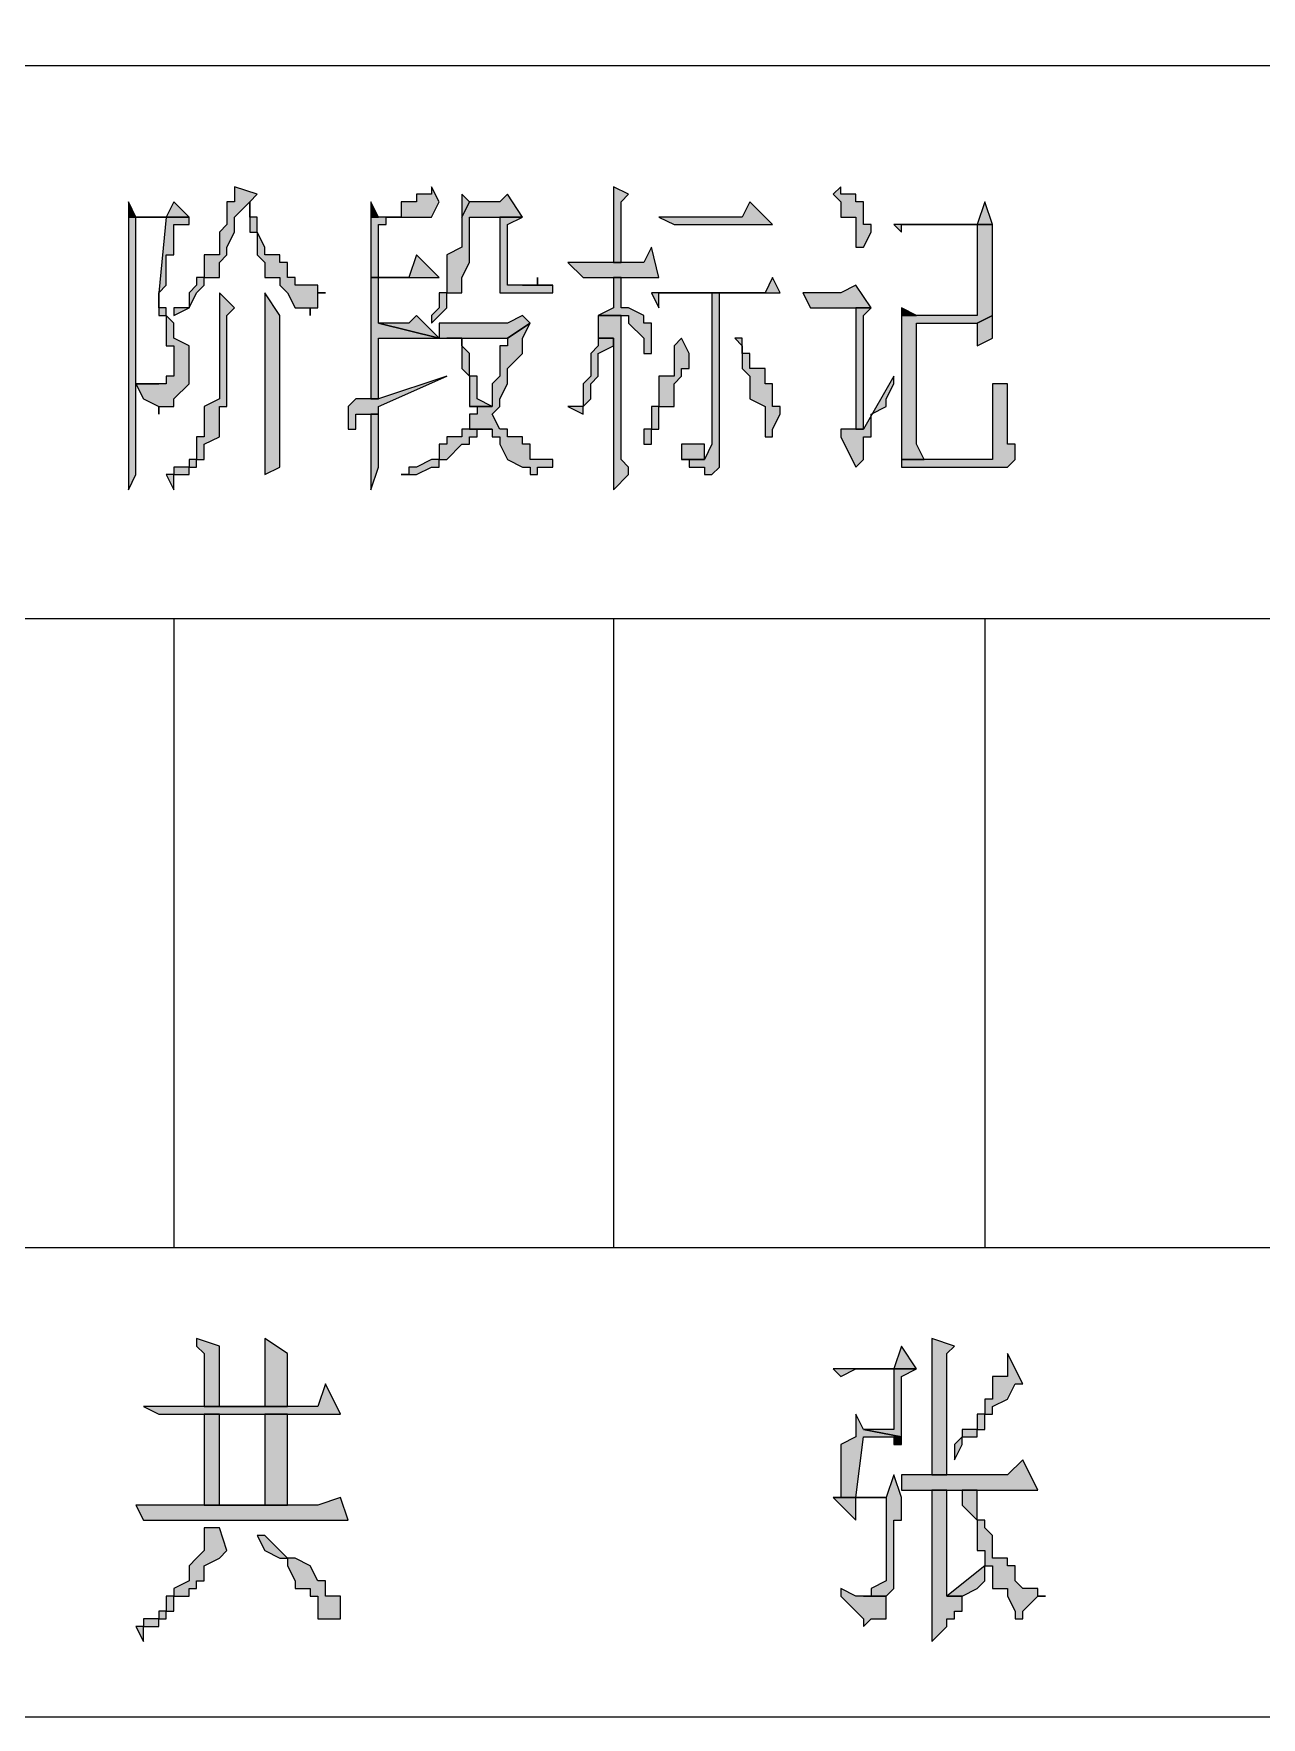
# Model space of a CAD drawing. Header units: millimetres. Extents: x 20 to 821, y 1 to 1134.
# Drawn here: x 695.43 to 724.59, y 0.5 to 40.5 of the extents above; entities that cross this region are included whole.
import ezdxf

# ---------------------------------------------------------------- set-up
doc = ezdxf.new("R2010")
doc.units = ezdxf.units.MM
doc.layers.add('1', color=7, linetype='Continuous')

msp = doc.modelspace()

# ---------------------------------------------------------------- hatches: boundary and pattern name
h = msp.add_hatch(color=0)
h.dxf.hatch_style = 2
h.paths.add_polyline_path([(700.2, 36.861732), (700.2, 36.501732), (700.02, 36.501732), (700.02, 35.961732), (699.84, 35.781732), (699.84, 35.241732), (699.48, 35.241732), (699.48, 34.701732), (699.3, 34.701732), (699.3, 34.521732), (699.12, 34.341732), (699.12, 33.981732), (698.76, 33.981732), (698.76, 33.801732), (699.12, 33.981732), (699.3, 34.341732), (699.48, 34.521732), (699.48, 34.701732), (699.84, 34.701732), (699.84, 35.061732), (700.02, 35.241732), (700.02, 35.421732), (700.2, 35.781732), (700.2, 36.141732), (700.56, 36.501732), (700.74, 36.681732)])
h = msp.add_hatch(color=0)
h.dxf.hatch_style = 2
h.paths.add_polyline_path([(704.88, 36.861732), (704.88, 36.681732), (704.52, 36.681732), (704.52, 36.501732), (704.34, 36.501732), (704.16, 36.501732), (704.16, 36.141732), (703.44, 36.141732), (703.44, 35.961732), (703.44, 34.701732), (703.62, 34.701732), (703.62, 35.961732), (703.8, 35.961732), (703.8, 36.141732), (704.16, 36.141732), (704.88, 36.141732), (705.06, 36.501732)])
h = msp.add_hatch(color=0)
h.dxf.hatch_style = 2
h.paths.add_polyline_path([(709.2, 36.861732), (709.2, 35.061732), (709.38, 35.061732), (709.38, 36.501732), (709.56, 36.681732)])
h = msp.add_hatch(color=0)
h.dxf.hatch_style = 2
h.paths.add_polyline_path([(714.6, 36.861732), (714.42, 36.681732), (714.6, 36.501732), (714.6, 36.141732), (714.96, 36.141732), (714.96, 35.421732), (715.14, 35.421732), (715.32, 35.781732), (715.32, 35.961732), (715.14, 35.961732), (715.14, 36.501732), (714.96, 36.501732), (714.96, 36.681732), (714.6, 36.681732)])
h = msp.add_hatch(color=0)
h.dxf.hatch_style = 2
h.paths.add_polyline_path([(698.76, 36.501732), (698.58, 36.141732), (697.68, 36.141732), (697.68, 35.961732), (697.68, 32.541732), (697.68, 32.361732), (697.68, 29.661732), (697.86, 30.021732), (697.86, 32.181732), (698.4, 32.181732), (697.86, 32.181732), (697.86, 32.361732), (697.86, 36.141732), (698.58, 36.141732), (699.12, 36.141732)])
h = msp.add_hatch(color=0)
h.dxf.hatch_style = 2
h.paths.add_polyline_path([(697.68, 36.501732), (697.68, 36.141732), (697.86, 36.141732)])
h = msp.add_hatch(color=0)
h.dxf.hatch_style = 2
h.paths.add_polyline_path([(700.56, 36.501732), (700.56, 35.781732), (700.74, 35.781732), (700.74, 35.241732), (700.92, 35.061732), (700.92, 34.701732), (701.28, 34.701732), (701.28, 34.521732), (701.46, 34.341732), (701.64, 33.981732), (702, 33.981732), (702, 33.801732), (702, 33.981732), (702.18, 33.981732), (702.18, 34.341732), (702.36, 34.341732), (702.18, 34.341732), (702.18, 34.521732), (702, 34.521732), (701.64, 34.521732), (701.64, 34.701732), (701.46, 34.701732), (701.46, 35.061732), (701.28, 35.061732), (701.28, 35.241732), (700.92, 35.241732), (700.92, 35.421732), (700.74, 35.781732), (700.74, 36.141732), (700.56, 36.141732)])
h = msp.add_hatch(color=0)
h.dxf.hatch_style = 2
h.paths.add_polyline_path([(703.44, 36.501732), (703.44, 36.141732), (703.62, 36.141732)])
h = msp.add_hatch(color=0)
h.dxf.hatch_style = 2
h.paths.add_polyline_path([(706.68, 36.681732), (706.5, 36.501732), (705.78, 36.501732), (705.6, 36.141732), (705.6, 35.421732), (705.24, 35.241732), (705.24, 34.341732), (705.06, 34.341732), (705.06, 33.981732), (704.88, 33.801732), (704.88, 33.621732), (705.06, 33.801732), (705.24, 33.981732), (705.24, 34.341732), (705.6, 34.341732), (705.6, 34.701732), (705.78, 35.061732), (705.78, 36.141732), (706.5, 36.141732), (707.04, 36.141732)])
h = msp.add_hatch(color=0)
h.dxf.hatch_style = 2
h.paths.add_polyline_path([(705.6, 36.681732), (705.6, 36.141732), (705.78, 36.501732)])
h = msp.add_hatch(color=0)
h.dxf.hatch_style = 2
h.paths.add_polyline_path([(712.44, 36.501732), (712.26, 36.141732), (710.28, 36.141732), (710.64, 35.961732), (712.98, 35.961732)])
h = msp.add_hatch(color=0)
h.dxf.hatch_style = 2
h.paths.add_polyline_path([(718.02, 36.501732), (717.84, 35.961732), (715.86, 35.961732), (716.04, 35.781732), (716.04, 35.961732), (716.4, 35.961732), (718.2, 35.961732)])
h = msp.add_hatch(color=0)
h.dxf.hatch_style = 2
h.paths.add_polyline_path([(699.12, 36.141732), (698.58, 36.141732), (698.4, 34.341732), (698.4, 33.801732), (698.58, 33.801732), (698.58, 33.081732), (698.76, 33.081732), (698.76, 32.361732), (698.58, 32.361732), (698.58, 32.181732), (698.4, 32.181732), (697.86, 32.181732), (698.04, 31.821732), (698.4, 31.641732), (698.4, 31.461732), (698.4, 31.641732), (698.58, 31.641732), (698.76, 31.641732), (698.76, 31.821732), (699.12, 32.181732), (699.12, 33.081732), (698.76, 33.261732), (698.76, 33.621732), (698.58, 33.801732), (698.58, 33.981732), (698.4, 33.981732), (698.4, 34.341732), (698.58, 34.521732), (698.58, 35.241732), (698.76, 35.241732), (698.76, 35.961732), (699.12, 35.961732)])
h = msp.add_hatch(color=0)
h.dxf.hatch_style = 2
h.paths.add_polyline_path([(707.04, 36.141732), (706.5, 36.141732), (706.5, 34.521732), (706.5, 34.341732), (706.68, 34.341732), (707.76, 34.341732), (707.76, 34.521732), (706.68, 34.521732), (706.68, 34.701732), (706.68, 35.961732)])
h = msp.add_hatch(color=0)
h.dxf.hatch_style = 2
h.paths.add_polyline_path([(718.2, 35.961732), (717.84, 35.961732), (717.84, 33.801732), (716.04, 33.801732), (716.04, 33.621732), (716.04, 30.381732), (716.58, 30.381732), (716.4, 30.741732), (716.4, 33.621732), (717.84, 33.621732), (718.2, 33.801732), (718.2, 34.341732), (718.2, 34.521732)])
h = msp.add_hatch(color=0)
h.dxf.hatch_style = 2
h.paths.add_polyline_path([(704.52, 35.241732), (704.34, 34.701732), (703.44, 34.701732), (703.44, 34.521732), (703.44, 31.821732), (703.62, 31.821732), (703.62, 33.261732), (705.06, 33.261732), (703.62, 33.621732), (703.62, 34.701732), (705.06, 34.701732)])
h = msp.add_hatch(color=0)
h.dxf.hatch_style = 2
h.paths.add_polyline_path([(710.1, 35.421732), (709.92, 35.061732), (708.12, 35.061732), (708.48, 34.701732), (710.28, 34.701732)])
h = msp.add_hatch(color=0)
h.dxf.hatch_style = 2
h.paths.add_polyline_path([(707.4, 34.701732), (707.4, 34.521732), (707.22, 34.521732), (707.04, 34.521732), (707.76, 34.521732), (707.4, 34.521732)])
h = msp.add_hatch(color=0)
h.dxf.hatch_style = 2
h.paths.add_polyline_path([(709.38, 34.701732), (709.2, 34.701732), (709.2, 34.521732), (709.2, 33.981732), (708.84, 33.801732), (709.56, 33.801732), (709.56, 33.621732), (709.92, 33.261732), (709.92, 32.901732), (710.1, 32.901732), (710.1, 33.621732), (709.92, 33.621732), (709.92, 33.801732), (709.56, 33.981732), (709.38, 33.981732)])
h = msp.add_hatch(color=0)
h.dxf.hatch_style = 2
h.paths.add_polyline_path([(712.98, 34.701732), (712.8, 34.341732), (710.1, 34.341732), (710.28, 33.981732), (710.28, 34.341732), (711.54, 34.341732), (713.16, 34.341732)])
h = msp.add_hatch(color=0)
h.dxf.hatch_style = 2
h.paths.add_polyline_path([(714.96, 34.521732), (714.6, 34.341732), (713.7, 34.341732), (713.88, 33.981732), (715.32, 33.981732)])
h = msp.add_hatch(color=0)
h.dxf.hatch_style = 2
h.paths.add_polyline_path([(699.84, 34.341732), (699.84, 31.821732), (699.48, 31.641732), (699.48, 30.921732), (699.3, 30.921732), (699.3, 30.381732), (699.12, 30.381732), (699.12, 30.201732), (698.76, 30.201732), (698.76, 30.021732), (698.58, 30.021732), (698.76, 29.661732), (698.76, 30.021732), (699.12, 30.021732), (699.12, 30.201732), (699.3, 30.201732), (699.3, 30.381732), (699.48, 30.381732), (699.48, 30.741732), (699.84, 30.921732), (699.84, 31.641732), (700.02, 31.641732), (700.02, 33.801732), (700.2, 33.981732)])
h = msp.add_hatch(color=0)
h.dxf.hatch_style = 2
h.paths.add_polyline_path([(700.92, 34.341732), (700.92, 30.201732), (700.92, 30.021732), (701.28, 30.201732), (701.28, 33.801732)])
h = msp.add_hatch(color=0)
h.dxf.hatch_style = 2
h.paths.add_polyline_path([(711.72, 34.341732), (711.54, 34.341732), (711.54, 30.741732), (711.36, 30.381732), (710.82, 30.381732), (711, 30.381732), (711, 30.201732), (711.36, 30.201732), (711.36, 30.021732), (711.54, 30.021732), (711.72, 30.201732)])
h = msp.add_hatch(color=0)
h.dxf.hatch_style = 2
h.paths.add_polyline_path([(704.52, 33.801732), (704.34, 33.621732), (703.62, 33.621732), (705.06, 33.261732)])
h = msp.add_hatch(color=0)
h.dxf.hatch_style = 2
h.paths.add_polyline_path([(707.04, 33.801732), (706.68, 33.621732), (705.06, 33.621732), (705.06, 33.261732), (706.68, 33.261732), (707.22, 33.621732)])
h = msp.add_hatch(color=0)
h.dxf.hatch_style = 2
h.paths.add_polyline_path([(707.22, 33.621732), (706.68, 33.261732), (706.68, 33.081732), (706.5, 33.081732), (706.5, 32.361732), (706.32, 32.181732), (706.32, 31.641732), (705.78, 31.641732), (705.96, 31.641732), (705.96, 31.461732), (705.78, 31.461732), (705.78, 31.101732), (706.32, 31.101732), (706.32, 30.921732), (706.5, 30.921732), (706.5, 30.741732), (706.68, 30.381732), (707.04, 30.201732), (707.22, 30.201732), (707.22, 30.021732), (707.4, 30.021732), (707.4, 30.201732), (707.76, 30.201732), (707.76, 30.381732), (707.22, 30.381732), (707.22, 30.741732), (707.04, 30.741732), (707.04, 30.921732), (706.68, 30.921732), (706.68, 31.101732), (706.5, 31.101732), (706.32, 31.461732), (706.5, 31.641732), (706.5, 31.821732), (706.68, 32.181732), (706.68, 32.541732), (707.04, 32.901732), (707.04, 33.261732)])
h = msp.add_hatch(color=0)
h.dxf.hatch_style = 2
h.paths.add_polyline_path([(708.84, 33.801732), (708.84, 33.261732), (709.2, 33.261732), (709.2, 29.661732), (709.56, 30.021732), (709.56, 30.201732), (709.38, 30.381732), (709.38, 33.801732)])
h = msp.add_hatch(color=0)
h.dxf.hatch_style = 2
h.paths.add_polyline_path([(715.32, 33.981732), (714.96, 33.981732), (714.96, 31.461732), (714.96, 31.101732), (715.14, 31.101732), (715.14, 33.801732)])
h = msp.add_hatch(color=0)
h.dxf.hatch_style = 2
h.paths.add_polyline_path([(716.04, 33.981732), (716.04, 33.801732), (716.4, 33.801732)])
h = msp.add_hatch(color=0)
h.dxf.hatch_style = 2
h.paths.add_polyline_path([(718.2, 33.801732), (717.84, 33.621732), (717.84, 33.081732), (718.2, 33.261732)])
h = msp.add_hatch(color=0)
h.dxf.hatch_style = 2
h.paths.add_polyline_path([(705.6, 33.261732), (705.24, 33.261732), (705.6, 33.261732), (705.6, 32.541732), (705.78, 32.361732), (705.78, 31.641732), (706.32, 31.641732), (705.96, 31.821732), (705.96, 32.361732), (705.78, 32.361732), (705.78, 32.901732), (705.6, 33.081732)])
h = msp.add_hatch(color=0)
h.dxf.hatch_style = 2
h.paths.add_polyline_path([(708.84, 33.261732), (708.84, 33.081732), (708.66, 32.901732), (708.66, 32.361732), (708.48, 32.181732), (708.48, 31.641732), (708.12, 31.641732), (708.48, 31.461732), (708.48, 31.641732), (708.66, 31.821732), (708.66, 32.181732), (708.84, 32.361732), (708.84, 32.901732), (709.2, 33.081732), (709.2, 33.261732)])
h = msp.add_hatch(color=0)
h.dxf.hatch_style = 2
h.paths.add_polyline_path([(710.82, 33.261732), (710.64, 33.081732), (710.64, 32.361732), (710.28, 32.361732), (710.28, 31.641732), (710.1, 31.641732), (710.1, 31.101732), (709.92, 31.101732), (709.92, 30.741732), (710.1, 30.741732), (710.1, 31.101732), (710.28, 31.101732), (710.28, 31.461732), (710.28, 31.641732), (710.64, 31.641732), (710.64, 32.181732), (710.82, 32.361732), (710.82, 32.541732), (711, 32.541732), (711, 32.901732)])
h = msp.add_hatch(color=0)
h.dxf.hatch_style = 2
h.paths.add_polyline_path([(712.26, 33.261732), (712.08, 33.261732), (712.26, 33.081732), (712.26, 32.541732), (712.44, 32.361732), (712.44, 31.821732), (712.8, 31.641732), (712.8, 30.921732), (712.98, 30.921732), (712.98, 31.101732), (713.16, 31.461732), (713.16, 31.641732), (712.98, 31.641732), (712.98, 31.821732), (712.98, 32.181732), (712.8, 32.181732), (712.8, 32.541732), (712.44, 32.541732), (712.44, 32.901732), (712.26, 32.901732)])
h = msp.add_hatch(color=0)
h.dxf.hatch_style = 2
h.paths.add_polyline_path([(705.24, 32.361732), (703.62, 31.821732), (703.08, 31.821732), (702.9, 31.641732), (702.9, 31.101732), (703.08, 31.101732), (703.08, 31.461732), (703.44, 31.461732), (703.62, 31.461732), (703.62, 31.641732)])
h = msp.add_hatch(color=0)
h.dxf.hatch_style = 2
h.paths.add_polyline_path([(715.86, 32.361732), (715.14, 31.101732), (714.6, 31.101732), (714.6, 30.921732), (714.96, 30.201732), (715.14, 30.381732), (715.14, 30.921732), (715.32, 30.921732), (715.32, 31.461732), (715.68, 31.641732), (715.68, 31.821732), (715.86, 32.181732)])
h = msp.add_hatch(color=0)
h.dxf.hatch_style = 2
h.paths.add_polyline_path([(718.56, 32.181732), (718.2, 32.181732), (718.2, 31.821732), (718.2, 30.381732), (718.02, 30.381732), (716.04, 30.381732), (716.04, 30.201732), (718.56, 30.201732), (718.74, 30.381732), (718.74, 30.741732), (718.56, 30.741732)])
h = msp.add_hatch(color=0)
h.dxf.hatch_style = 2
h.paths.add_polyline_path([(703.62, 31.461732), (703.44, 31.461732), (703.44, 31.101732), (703.44, 29.661732), (703.62, 30.201732)])
h = msp.add_hatch(color=0)
h.dxf.hatch_style = 2
h.paths.add_polyline_path([(705.78, 31.101732), (705.6, 31.101732), (705.6, 30.921732), (705.24, 30.921732), (705.24, 30.741732), (705.06, 30.741732), (705.06, 30.381732), (704.88, 30.381732), (704.52, 30.201732), (704.34, 30.201732), (704.34, 30.021732), (704.16, 30.021732), (704.34, 30.021732), (704.52, 30.021732), (704.88, 30.201732), (705.06, 30.201732), (705.06, 30.381732), (705.24, 30.381732), (705.6, 30.741732), (705.78, 30.741732), (705.78, 30.921732), (705.96, 30.921732), (705.96, 31.101732), (706.32, 31.101732)])
h = msp.add_hatch(color=0)
h.dxf.hatch_style = 2
h.paths.add_polyline_path([(710.82, 30.741732), (710.82, 30.381732), (711.36, 30.381732), (711.36, 30.741732), (711, 30.741732)])
h = msp.add_hatch(color=0)
h.dxf.hatch_style = 2
h.paths.add_polyline_path([(699.3, 9.501732), (699.3, 9.321732), (699.48, 9.141732), (699.48, 7.881732), (699.84, 7.881732), (699.84, 9.321732)])
h = msp.add_hatch(color=0)
h.dxf.hatch_style = 2
h.paths.add_polyline_path([(700.92, 9.501732), (700.92, 7.881732), (699.84, 7.881732), (699.48, 7.881732), (701.46, 7.881732), (701.46, 9.141732)])
h = msp.add_hatch(color=0)
h.dxf.hatch_style = 2
h.paths.add_polyline_path([(716.04, 9.321732), (715.86, 8.781732), (714.42, 8.781732), (714.6, 8.601732), (714.96, 8.781732), (716.4, 8.781732)])
h = msp.add_hatch(color=0)
h.dxf.hatch_style = 2
h.paths.add_polyline_path([(716.76, 9.501732), (716.76, 6.261732), (717.12, 6.261732), (717.12, 9.141732), (717.3, 9.321732)])
h = msp.add_hatch(color=0)
h.dxf.hatch_style = 2
h.paths.add_polyline_path([(718.56, 9.141732), (718.56, 8.601732), (718.2, 8.601732), (718.2, 8.061732), (718.02, 8.061732), (718.02, 7.701732), (717.84, 7.701732), (717.84, 7.341732), (717.48, 7.341732), (717.48, 7.161732), (717.3, 6.981732), (717.3, 6.621732), (717.48, 6.981732), (717.48, 7.161732), (717.84, 7.161732), (717.84, 7.341732), (718.02, 7.341732), (718.02, 7.701732), (718.2, 7.701732), (718.2, 7.881732), (718.56, 8.061732), (718.74, 8.421732), (718.92, 8.421732)])
h = msp.add_hatch(color=0)
h.dxf.hatch_style = 2
h.paths.add_polyline_path([(702.36, 8.421732), (702.18, 7.881732), (698.04, 7.881732), (698.4, 7.701732), (702.72, 7.701732)])
h = msp.add_hatch(color=0)
h.dxf.hatch_style = 2
h.paths.add_polyline_path([(716.4, 8.781732), (715.86, 8.781732), (715.86, 7.341732), (715.14, 7.341732), (716.04, 7.161732), (716.04, 8.601732)])
h = msp.add_hatch(color=0)
h.dxf.hatch_style = 2
h.paths.add_polyline_path([(699.48, 5.541732), (699.84, 5.541732), (699.84, 7.701732), (699.48, 7.701732)])
h = msp.add_hatch(color=0)
h.dxf.hatch_style = 2
h.paths.add_polyline_path([(701.46, 7.701732), (700.92, 7.701732), (700.92, 5.541732), (699.48, 5.541732), (701.46, 5.541732)])
h = msp.add_hatch(color=0)
h.dxf.hatch_style = 2
h.paths.add_polyline_path([(714.96, 7.701732), (714.96, 7.161732), (714.6, 6.981732), (714.6, 5.721732), (714.96, 5.721732), (715.14, 7.161732), (716.04, 7.161732), (715.14, 7.341732)])
h = msp.add_hatch(color=0)
h.dxf.hatch_style = 2
h.paths.add_polyline_path([(716.04, 7.161732), (715.86, 7.161732), (715.86, 6.981732), (716.04, 6.981732)])
h = msp.add_hatch(color=0)
h.dxf.hatch_style = 2
h.paths.add_polyline_path([(718.92, 6.621732), (718.56, 6.261732), (716.04, 6.261732), (716.04, 5.901732), (719.28, 5.901732)])
h = msp.add_hatch(color=0)
h.dxf.hatch_style = 2
h.paths.add_polyline_path([(715.86, 6.261732), (715.68, 5.721732), (714.42, 5.721732), (715.68, 5.721732), (715.68, 3.741732), (715.32, 3.561732), (715.32, 3.381732), (715.14, 3.381732), (715.68, 3.381732), (715.86, 3.561732), (715.86, 3.741732), (715.86, 5.181732), (716.04, 5.181732), (716.04, 5.721732)])
h = msp.add_hatch(color=0)
h.dxf.hatch_style = 2
h.paths.add_polyline_path([(702.72, 5.721732), (702.18, 5.541732), (697.86, 5.541732), (698.04, 5.181732), (702.9, 5.181732)])
h = msp.add_hatch(color=0)
h.dxf.hatch_style = 2
h.paths.add_polyline_path([(714.42, 5.721732), (714.96, 5.181732), (714.96, 5.721732), (715.68, 5.721732)])
h = msp.add_hatch(color=0)
h.dxf.hatch_style = 2
h.paths.add_polyline_path([(717.12, 5.901732), (716.76, 5.901732), (716.76, 3.561732), (716.76, 2.301732), (717.12, 2.661732), (717.12, 2.841732), (717.3, 2.841732), (717.3, 3.021732), (717.48, 3.021732), (717.48, 3.381732), (717.12, 3.381732)])
h = msp.add_hatch(color=0)
h.dxf.hatch_style = 2
h.paths.add_polyline_path([(717.48, 5.901732), (717.48, 5.541732), (717.84, 5.181732), (717.84, 4.461732), (718.02, 4.461732), (718.02, 4.101732), (718.2, 4.101732), (718.2, 3.561732), (718.56, 3.561732), (718.56, 3.381732), (718.74, 3.021732), (718.74, 2.841732), (718.92, 2.841732), (718.92, 3.021732), (719.28, 3.381732), (719.46, 3.381732), (719.28, 3.381732), (719.28, 3.561732), (718.92, 3.561732), (718.74, 3.741732), (718.74, 4.101732), (718.56, 4.101732), (718.56, 4.281732), (718.2, 4.281732), (718.2, 4.821732), (718.02, 5.001732), (718.02, 5.181732), (717.84, 5.181732), (717.84, 5.901732)])
h = msp.add_hatch(color=0)
h.dxf.hatch_style = 2
h.paths.add_polyline_path([(699.84, 5.001732), (699.48, 5.001732), (699.48, 4.821732), (699.48, 4.461732), (699.3, 4.281732), (699.12, 4.101732), (699.12, 3.741732), (698.76, 3.561732), (698.76, 3.381732), (698.58, 3.381732), (698.58, 3.021732), (698.4, 3.021732), (698.4, 2.841732), (698.04, 2.841732), (698.04, 2.661732), (697.86, 2.661732), (698.04, 2.301732), (698.04, 2.661732), (698.4, 2.661732), (698.4, 2.841732), (698.58, 2.841732), (698.58, 3.021732), (698.76, 3.021732), (698.76, 3.381732), (699.12, 3.381732), (699.12, 3.561732), (699.3, 3.561732), (699.3, 3.741732), (699.48, 3.741732), (699.48, 4.101732), (699.84, 4.281732), (700.02, 4.461732)])
h = msp.add_hatch(color=0)
h.dxf.hatch_style = 2
h.paths.add_polyline_path([(700.74, 4.821732), (700.92, 4.461732), (701.28, 4.281732), (701.46, 4.281732), (701.46, 4.101732), (701.64, 3.741732), (701.64, 3.561732), (702, 3.561732), (702, 3.381732), (702.18, 3.381732), (702.18, 2.841732), (702.36, 2.841732), (702.72, 2.841732), (702.72, 3.021732), (702.72, 3.381732), (702.36, 3.381732), (702.36, 3.741732), (702.18, 3.741732), (702, 4.101732), (701.64, 4.281732), (701.46, 4.281732), (701.28, 4.461732), (700.92, 4.821732)])
h = msp.add_hatch(color=0)
h.dxf.hatch_style = 2
h.paths.add_polyline_path([(718.02, 4.101732), (717.12, 3.381732), (717.48, 3.381732), (717.84, 3.561732), (718.02, 3.741732)])
h = msp.add_hatch(color=0)
h.dxf.hatch_style = 2
h.paths.add_polyline_path([(714.6, 3.561732), (714.6, 3.381732), (714.96, 3.021732), (715.14, 2.841732), (715.14, 2.661732), (715.32, 2.841732), (715.68, 2.841732), (715.68, 3.021732), (715.68, 3.381732), (715.14, 3.381732), (714.96, 3.381732)])

# ---------------------------------------------------------------- linework, layer by layer
at = {"layer": '1', "color": 0, "lineweight": 25}
for points in [[(20.16, 1133.601732), (821.16, 1133.601732), (821.16, 0.501732), (20.16, 0.501732), (20.16, 1133.601732)], [(688.68, 39.741732), (757.44, 39.741732)], [(689.22, 26.601732), (757.8, 26.601732)], [(698.76, 26.601732), (698.76, 11.661732)], [(709.2, 26.601732), (709.2, 11.661732)], [(718.02, 26.601732), (718.02, 11.661732)], [(689.04, 11.661732), (757.44, 11.661732)]]:
    msp.add_lwpolyline(points, dxfattribs=at)
at = {"layer": '1', "color": 0, "lineweight": 5}
for points in [[(700.2, 36.861732), (700.2, 36.501732), (700.02, 36.501732), (700.02, 35.961732), (699.84, 35.781732), (699.84, 35.241732), (699.48, 35.241732), (699.48, 34.701732), (699.3, 34.701732), (699.3, 34.521732), (699.12, 34.341732), (699.12, 33.981732), (698.76, 33.981732), (698.76, 33.801732), (699.12, 33.981732), (699.3, 34.341732), (699.48, 34.521732), (699.48, 34.701732), (699.84, 34.701732), (699.84, 35.061732), (700.02, 35.241732), (700.02, 35.421732), (700.2, 35.781732), (700.2, 36.141732), (700.56, 36.501732), (700.74, 36.681732), (700.2, 36.861732)], [(704.88, 36.861732), (704.88, 36.681732), (704.52, 36.681732), (704.52, 36.501732), (704.34, 36.501732), (704.16, 36.501732), (704.16, 36.141732), (703.44, 36.141732), (703.44, 35.961732), (703.44, 34.701732), (703.62, 34.701732), (703.62, 35.961732), (703.8, 35.961732), (703.8, 36.141732), (704.16, 36.141732), (704.88, 36.141732), (705.06, 36.501732), (704.88, 36.861732)], [(709.2, 36.861732), (709.2, 35.061732), (709.38, 35.061732), (709.38, 36.501732), (709.56, 36.681732), (709.2, 36.861732)], [(714.6, 36.861732), (714.42, 36.681732), (714.6, 36.501732), (714.6, 36.141732), (714.96, 36.141732), (714.96, 35.421732), (715.14, 35.421732), (715.32, 35.781732), (715.32, 35.961732), (715.14, 35.961732), (715.14, 36.501732), (714.96, 36.501732), (714.96, 36.681732), (714.6, 36.681732), (714.6, 36.861732)], [(698.76, 36.501732), (698.58, 36.141732), (697.68, 36.141732), (697.68, 35.961732), (697.68, 32.541732), (697.68, 32.361732), (697.68, 29.661732), (697.86, 30.021732), (697.86, 32.181732), (698.4, 32.181732), (697.86, 32.181732), (697.86, 32.361732), (697.86, 36.141732), (698.58, 36.141732), (699.12, 36.141732), (698.76, 36.501732)], [(697.68, 36.501732), (697.68, 36.141732), (697.86, 36.141732), (697.68, 36.501732)], [(700.56, 36.501732), (700.56, 35.781732), (700.74, 35.781732), (700.74, 35.241732), (700.92, 35.061732), (700.92, 34.701732), (701.28, 34.701732), (701.28, 34.521732), (701.46, 34.341732), (701.64, 33.981732), (702, 33.981732), (702, 33.801732), (702, 33.981732), (702.18, 33.981732), (702.18, 34.341732), (702.36, 34.341732), (702.18, 34.341732), (702.18, 34.521732), (702, 34.521732), (701.64, 34.521732), (701.64, 34.701732), (701.46, 34.701732), (701.46, 35.061732), (701.28, 35.061732), (701.28, 35.241732), (700.92, 35.241732), (700.92, 35.421732), (700.74, 35.781732), (700.74, 36.141732), (700.56, 36.141732), (700.56, 36.501732)], [(703.44, 36.501732), (703.44, 36.141732), (703.62, 36.141732), (703.44, 36.501732)], [(706.68, 36.681732), (706.5, 36.501732), (705.78, 36.501732), (705.6, 36.141732), (705.6, 35.421732), (705.24, 35.241732), (705.24, 34.341732), (705.06, 34.341732), (705.06, 33.981732), (704.88, 33.801732), (704.88, 33.621732), (705.06, 33.801732), (705.24, 33.981732), (705.24, 33.981732), (705.24, 34.341732), (705.6, 34.341732), (705.6, 34.701732), (705.78, 35.061732), (705.78, 36.141732), (706.5, 36.141732), (707.04, 36.141732), (706.68, 36.681732)], [(705.6, 36.681732), (705.6, 36.141732), (705.78, 36.501732), (705.6, 36.681732)], [(712.44, 36.501732), (712.26, 36.141732), (710.28, 36.141732), (710.64, 35.961732), (712.98, 35.961732), (712.44, 36.501732)], [(718.02, 36.501732), (717.84, 35.961732), (715.86, 35.961732), (716.04, 35.781732), (716.04, 35.961732), (716.4, 35.961732), (718.2, 35.961732), (718.02, 36.501732)], [(699.12, 36.141732), (698.58, 36.141732), (698.4, 34.341732), (698.4, 33.801732), (698.58, 33.801732), (698.58, 33.081732), (698.76, 33.081732), (698.76, 32.361732), (698.58, 32.361732), (698.58, 32.181732), (698.4, 32.181732), (697.86, 32.181732), (698.04, 31.821732), (698.4, 31.641732), (698.4, 31.461732), (698.4, 31.641732), (698.58, 31.641732), (698.76, 31.641732), (698.76, 31.821732), (699.12, 32.181732), (699.12, 33.081732), (698.76, 33.261732), (698.76, 33.621732), (698.58, 33.801732), (698.58, 33.981732), (698.4, 33.981732), (698.4, 34.341732), (698.58, 34.521732), (698.58, 35.241732), (698.76, 35.241732), (698.76, 35.961732), (699.12, 35.961732), (699.12, 36.141732)], [(707.04, 36.141732), (706.5, 36.141732), (706.5, 34.521732), (706.5, 34.341732), (706.68, 34.341732), (707.76, 34.341732), (707.76, 34.521732), (706.68, 34.521732), (706.68, 34.701732), (706.68, 35.961732), (707.04, 36.141732)], [(718.2, 35.961732), (717.84, 35.961732), (717.84, 33.801732), (716.04, 33.801732), (716.04, 33.621732), (716.04, 30.381732), (716.58, 30.381732), (716.4, 30.741732), (716.4, 33.621732), (717.84, 33.621732), (718.2, 33.801732), (718.2, 34.341732), (718.2, 34.521732), (718.2, 35.961732)], [(704.52, 35.241732), (704.34, 34.701732), (703.44, 34.701732), (703.44, 34.521732), (703.44, 31.821732), (703.62, 31.821732), (703.62, 33.261732), (705.06, 33.261732), (703.62, 33.621732), (703.62, 34.701732), (705.06, 34.701732), (704.52, 35.241732)], [(710.1, 35.421732), (709.92, 35.061732), (708.12, 35.061732), (708.48, 34.701732), (710.28, 34.701732), (710.1, 35.421732)], [(707.4, 34.701732), (707.4, 34.521732), (707.22, 34.521732), (707.04, 34.521732), (707.76, 34.521732), (707.4, 34.521732), (707.4, 34.701732)], [(709.38, 34.701732), (709.2, 34.701732), (709.2, 34.521732), (709.2, 33.981732), (708.84, 33.801732), (709.56, 33.801732), (709.56, 33.621732), (709.92, 33.261732), (709.92, 32.901732), (710.1, 32.901732), (710.1, 33.621732), (709.92, 33.621732), (709.92, 33.801732), (709.92, 33.801732), (709.56, 33.981732), (709.38, 33.981732), (709.38, 34.701732)], [(712.98, 34.701732), (712.8, 34.341732), (710.1, 34.341732), (710.28, 33.981732), (710.28, 34.341732), (711.54, 34.341732), (713.16, 34.341732), (712.98, 34.701732)], [(714.96, 34.521732), (714.6, 34.341732), (713.7, 34.341732), (713.88, 33.981732), (715.32, 33.981732), (714.96, 34.521732)], [(699.84, 34.341732), (699.84, 31.821732), (699.48, 31.641732), (699.48, 30.921732), (699.3, 30.921732), (699.3, 30.381732), (699.12, 30.381732), (699.12, 30.201732), (698.76, 30.201732), (698.76, 30.021732), (698.58, 30.021732), (698.76, 29.661732), (698.76, 30.021732), (699.12, 30.021732), (699.12, 30.201732), (699.3, 30.201732), (699.3, 30.381732), (699.48, 30.381732), (699.48, 30.741732), (699.84, 30.921732), (699.84, 31.641732), (700.02, 31.641732), (700.02, 33.801732), (700.2, 33.981732), (699.84, 34.341732)], [(700.92, 34.341732), (700.92, 30.201732), (700.92, 30.021732), (701.28, 30.201732), (701.28, 33.801732), (700.92, 34.341732)], [(711.72, 34.341732), (711.54, 34.341732), (711.54, 30.741732), (711.36, 30.381732), (710.82, 30.381732), (711, 30.381732), (711, 30.201732), (711.36, 30.201732), (711.36, 30.021732), (711.54, 30.021732), (711.72, 30.201732), (711.72, 34.341732)], [(704.52, 33.801732), (704.34, 33.621732), (703.62, 33.621732), (705.06, 33.261732), (704.52, 33.801732)], [(707.04, 33.801732), (706.68, 33.621732), (705.06, 33.621732), (705.06, 33.261732), (706.68, 33.261732), (707.22, 33.621732), (707.04, 33.801732)], [(707.22, 33.621732), (706.68, 33.261732), (706.68, 33.081732), (706.5, 33.081732), (706.5, 32.361732), (706.32, 32.181732), (706.32, 31.641732), (705.78, 31.641732), (705.96, 31.641732), (705.96, 31.461732), (705.78, 31.461732), (705.78, 31.101732), (706.32, 31.101732), (706.32, 30.921732), (706.5, 30.921732), (706.5, 30.741732), (706.68, 30.381732), (706.68, 30.381732), (707.04, 30.201732), (707.22, 30.201732), (707.22, 30.021732), (707.4, 30.021732), (707.4, 30.201732), (707.76, 30.201732), (707.76, 30.381732), (707.22, 30.381732), (707.22, 30.741732), (707.04, 30.741732), (707.04, 30.921732), (706.68, 30.921732), (706.68, 31.101732), (706.5, 31.101732), (706.32, 31.461732), (706.5, 31.641732), (706.5, 31.821732), (706.68, 32.181732), (706.68, 32.541732), (707.04, 32.901732), (707.04, 33.261732), (707.22, 33.621732)], [(708.84, 33.801732), (708.84, 33.261732), (709.2, 33.261732), (709.2, 29.661732), (709.56, 30.021732), (709.56, 30.201732), (709.38, 30.381732), (709.38, 33.801732), (708.84, 33.801732)], [(715.32, 33.981732), (714.96, 33.981732), (714.96, 31.461732), (714.96, 31.101732), (715.14, 31.101732), (715.14, 33.801732), (715.32, 33.981732)], [(716.04, 33.981732), (716.04, 33.801732), (716.4, 33.801732), (716.04, 33.981732)], [(718.2, 33.801732), (717.84, 33.621732), (717.84, 33.081732), (718.2, 33.261732), (718.2, 33.801732)], [(705.6, 33.261732), (705.24, 33.261732), (705.6, 33.261732), (705.6, 32.541732), (705.78, 32.361732), (705.78, 31.641732), (706.32, 31.641732), (705.96, 31.821732), (705.96, 32.361732), (705.78, 32.361732), (705.78, 32.901732), (705.6, 33.081732), (705.6, 33.261732)], [(708.84, 33.261732), (708.84, 33.081732), (708.66, 32.901732), (708.66, 32.361732), (708.48, 32.181732), (708.48, 31.641732), (708.12, 31.641732), (708.48, 31.461732), (708.48, 31.641732), (708.66, 31.821732), (708.66, 32.181732), (708.84, 32.361732), (708.84, 32.901732), (709.2, 33.081732), (709.2, 33.081732), (709.2, 33.261732), (708.84, 33.261732)], [(710.82, 33.261732), (710.64, 33.081732), (710.64, 32.361732), (710.28, 32.361732), (710.28, 31.641732), (710.1, 31.641732), (710.1, 31.101732), (709.92, 31.101732), (709.92, 30.741732), (710.1, 30.741732), (710.1, 31.101732), (710.28, 31.101732), (710.28, 31.461732), (710.28, 31.641732), (710.64, 31.641732), (710.64, 32.181732), (710.82, 32.361732), (710.82, 32.541732), (711, 32.541732), (711, 32.901732), (710.82, 33.261732)], [(712.26, 33.261732), (712.08, 33.261732), (712.26, 33.081732), (712.26, 32.541732), (712.44, 32.361732), (712.44, 31.821732), (712.8, 31.641732), (712.8, 30.921732), (712.98, 30.921732), (712.98, 31.101732), (713.16, 31.461732), (713.16, 31.641732), (712.98, 31.641732), (712.98, 31.821732), (712.98, 32.181732), (712.8, 32.181732), (712.8, 32.541732), (712.44, 32.541732), (712.44, 32.901732), (712.26, 32.901732), (712.26, 33.261732)], [(705.24, 32.361732), (703.62, 31.821732), (703.08, 31.821732), (702.9, 31.641732), (702.9, 31.101732), (703.08, 31.101732), (703.08, 31.461732), (703.44, 31.461732), (703.62, 31.461732), (703.62, 31.641732), (705.24, 32.361732)], [(715.86, 32.361732), (715.14, 31.101732), (714.6, 31.101732), (714.6, 30.921732), (714.96, 30.201732), (715.14, 30.381732), (715.14, 30.921732), (715.32, 30.921732), (715.32, 31.461732), (715.68, 31.641732), (715.68, 31.821732), (715.86, 32.181732), (715.86, 32.361732)], [(718.56, 32.181732), (718.2, 32.181732), (718.2, 31.821732), (718.2, 30.381732), (718.02, 30.381732), (716.04, 30.381732), (716.04, 30.201732), (718.56, 30.201732), (718.56, 30.201732), (718.74, 30.381732), (718.74, 30.741732), (718.56, 30.741732), (718.56, 32.181732)], [(703.62, 31.461732), (703.44, 31.461732), (703.44, 31.101732), (703.44, 29.661732), (703.62, 30.201732), (703.62, 31.461732)], [(705.78, 31.101732), (705.6, 31.101732), (705.6, 30.921732), (705.24, 30.921732), (705.24, 30.741732), (705.06, 30.741732), (705.06, 30.381732), (704.88, 30.381732), (704.52, 30.201732), (704.34, 30.201732), (704.34, 30.021732), (704.16, 30.021732), (704.34, 30.021732), (704.52, 30.021732), (704.88, 30.201732), (705.06, 30.201732), (705.06, 30.381732), (705.24, 30.381732), (705.6, 30.741732), (705.78, 30.741732), (705.78, 30.921732), (705.96, 30.921732), (705.96, 31.101732), (706.32, 31.101732), (705.78, 31.101732)], [(710.82, 30.741732), (710.82, 30.381732), (711.36, 30.381732), (711.36, 30.741732), (711, 30.741732), (710.82, 30.741732)], [(699.3, 9.501732), (699.3, 9.321732), (699.48, 9.141732), (699.48, 7.881732), (699.84, 7.881732), (699.84, 9.321732), (699.3, 9.501732)], [(700.92, 9.501732), (700.92, 7.881732), (699.84, 7.881732), (699.48, 7.881732), (701.46, 7.881732), (701.46, 9.141732), (700.92, 9.501732)], [(716.04, 9.321732), (715.86, 8.781732), (714.42, 8.781732), (714.6, 8.601732), (714.96, 8.781732), (716.4, 8.781732), (716.04, 9.321732)], [(716.76, 9.501732), (716.76, 6.261732), (717.12, 6.261732), (717.12, 9.141732), (717.3, 9.321732), (716.76, 9.501732)], [(718.56, 9.141732), (718.56, 8.601732), (718.2, 8.601732), (718.2, 8.061732), (718.02, 8.061732), (718.02, 7.701732), (717.84, 7.701732), (717.84, 7.341732), (717.48, 7.341732), (717.48, 7.161732), (717.3, 6.981732), (717.3, 6.621732), (717.48, 6.981732), (717.48, 7.161732), (717.84, 7.161732), (717.84, 7.341732), (718.02, 7.341732), (718.02, 7.701732), (718.2, 7.701732), (718.2, 7.881732), (718.56, 8.061732), (718.74, 8.421732), (718.92, 8.421732), (718.56, 9.141732)], [(702.36, 8.421732), (702.18, 7.881732), (698.04, 7.881732), (698.4, 7.701732), (702.72, 7.701732), (702.36, 8.421732)], [(716.4, 8.781732), (715.86, 8.781732), (715.86, 7.341732), (715.14, 7.341732), (716.04, 7.161732), (716.04, 8.601732), (716.4, 8.781732)], [(699.48, 5.541732), (699.84, 5.541732), (699.84, 7.701732), (699.48, 7.701732), (699.48, 5.541732)], [(701.46, 7.701732), (700.92, 7.701732), (700.92, 5.541732), (699.48, 5.541732), (701.46, 5.541732), (701.46, 7.701732)], [(714.96, 7.701732), (714.96, 7.161732), (714.6, 6.981732), (714.6, 5.721732), (714.96, 5.721732), (715.14, 7.161732), (716.04, 7.161732), (715.14, 7.341732), (714.96, 7.701732)], [(716.04, 7.161732), (715.86, 7.161732), (715.86, 6.981732), (716.04, 6.981732), (716.04, 7.161732)], [(718.92, 6.621732), (718.56, 6.261732), (716.04, 6.261732), (716.04, 5.901732), (719.28, 5.901732), (718.92, 6.621732)], [(715.86, 6.261732), (715.68, 5.721732), (714.42, 5.721732), (715.68, 5.721732), (715.68, 3.741732), (715.32, 3.561732), (715.32, 3.381732), (715.14, 3.381732), (715.68, 3.381732), (715.86, 3.561732), (715.86, 3.741732), (715.86, 5.181732), (716.04, 5.181732), (716.04, 5.721732), (715.86, 6.261732)], [(702.72, 5.721732), (702.18, 5.541732), (697.86, 5.541732), (698.04, 5.181732), (702.9, 5.181732), (702.72, 5.721732)], [(714.42, 5.721732), (714.96, 5.181732), (714.96, 5.721732), (715.68, 5.721732), (714.42, 5.721732)], [(717.12, 5.901732), (716.76, 5.901732), (716.76, 3.561732), (716.76, 2.301732), (717.12, 2.661732), (717.12, 2.841732), (717.3, 2.841732), (717.3, 3.021732), (717.48, 3.021732), (717.48, 3.381732), (717.12, 3.381732), (717.12, 5.901732)], [(717.48, 5.901732), (717.48, 5.541732), (717.84, 5.181732), (717.84, 4.461732), (718.02, 4.461732), (718.02, 4.101732), (718.2, 4.101732), (718.2, 3.561732), (718.56, 3.561732), (718.56, 3.381732), (718.74, 3.021732), (718.74, 2.841732), (718.92, 2.841732), (718.92, 3.021732), (718.92, 3.021732), (719.28, 3.381732), (719.46, 3.381732), (719.28, 3.381732), (719.28, 3.561732), (718.92, 3.561732), (718.74, 3.741732), (718.74, 4.101732), (718.56, 4.101732), (718.56, 4.281732), (718.2, 4.281732), (718.2, 4.821732), (718.02, 5.001732), (718.02, 5.181732), (717.84, 5.181732), (717.84, 5.901732), (717.48, 5.901732)], [(699.84, 5.001732), (699.48, 5.001732), (699.48, 4.821732), (699.48, 4.461732), (699.3, 4.281732), (699.12, 4.101732), (699.12, 3.741732), (698.76, 3.561732), (698.76, 3.381732), (698.58, 3.381732), (698.58, 3.021732), (698.4, 3.021732), (698.4, 2.841732), (698.04, 2.841732), (698.04, 2.661732), (697.86, 2.661732), (698.04, 2.301732), (698.04, 2.661732), (698.4, 2.661732), (698.4, 2.841732), (698.58, 2.841732), (698.58, 3.021732), (698.76, 3.021732), (698.76, 3.381732), (699.12, 3.381732), (699.12, 3.561732), (699.3, 3.561732), (699.3, 3.741732), (699.48, 3.741732), (699.48, 4.101732), (699.84, 4.281732), (700.02, 4.461732), (699.84, 5.001732)], [(700.74, 4.821732), (700.92, 4.461732), (701.28, 4.281732), (701.46, 4.281732), (701.46, 4.101732), (701.64, 3.741732), (701.64, 3.561732), (702, 3.561732), (702, 3.381732), (702.18, 3.381732), (702.18, 2.841732), (702.36, 2.841732), (702.72, 2.841732), (702.72, 3.021732), (702.72, 3.381732), (702.36, 3.381732), (702.36, 3.741732), (702.18, 3.741732), (702, 4.101732), (701.64, 4.281732), (701.46, 4.281732), (701.28, 4.461732), (700.92, 4.821732), (700.74, 4.821732)], [(718.02, 4.101732), (717.12, 3.381732), (717.48, 3.381732), (717.84, 3.561732), (718.02, 3.741732), (718.02, 4.101732)], [(714.6, 3.561732), (714.6, 3.381732), (714.96, 3.021732), (715.14, 2.841732), (715.14, 2.661732), (715.32, 2.841732), (715.68, 2.841732), (715.68, 3.021732), (715.68, 3.381732), (715.14, 3.381732), (714.96, 3.381732), (714.6, 3.561732)]]:
    msp.add_lwpolyline(points, dxfattribs=at)

doc.saveas('drawing.dxf')
